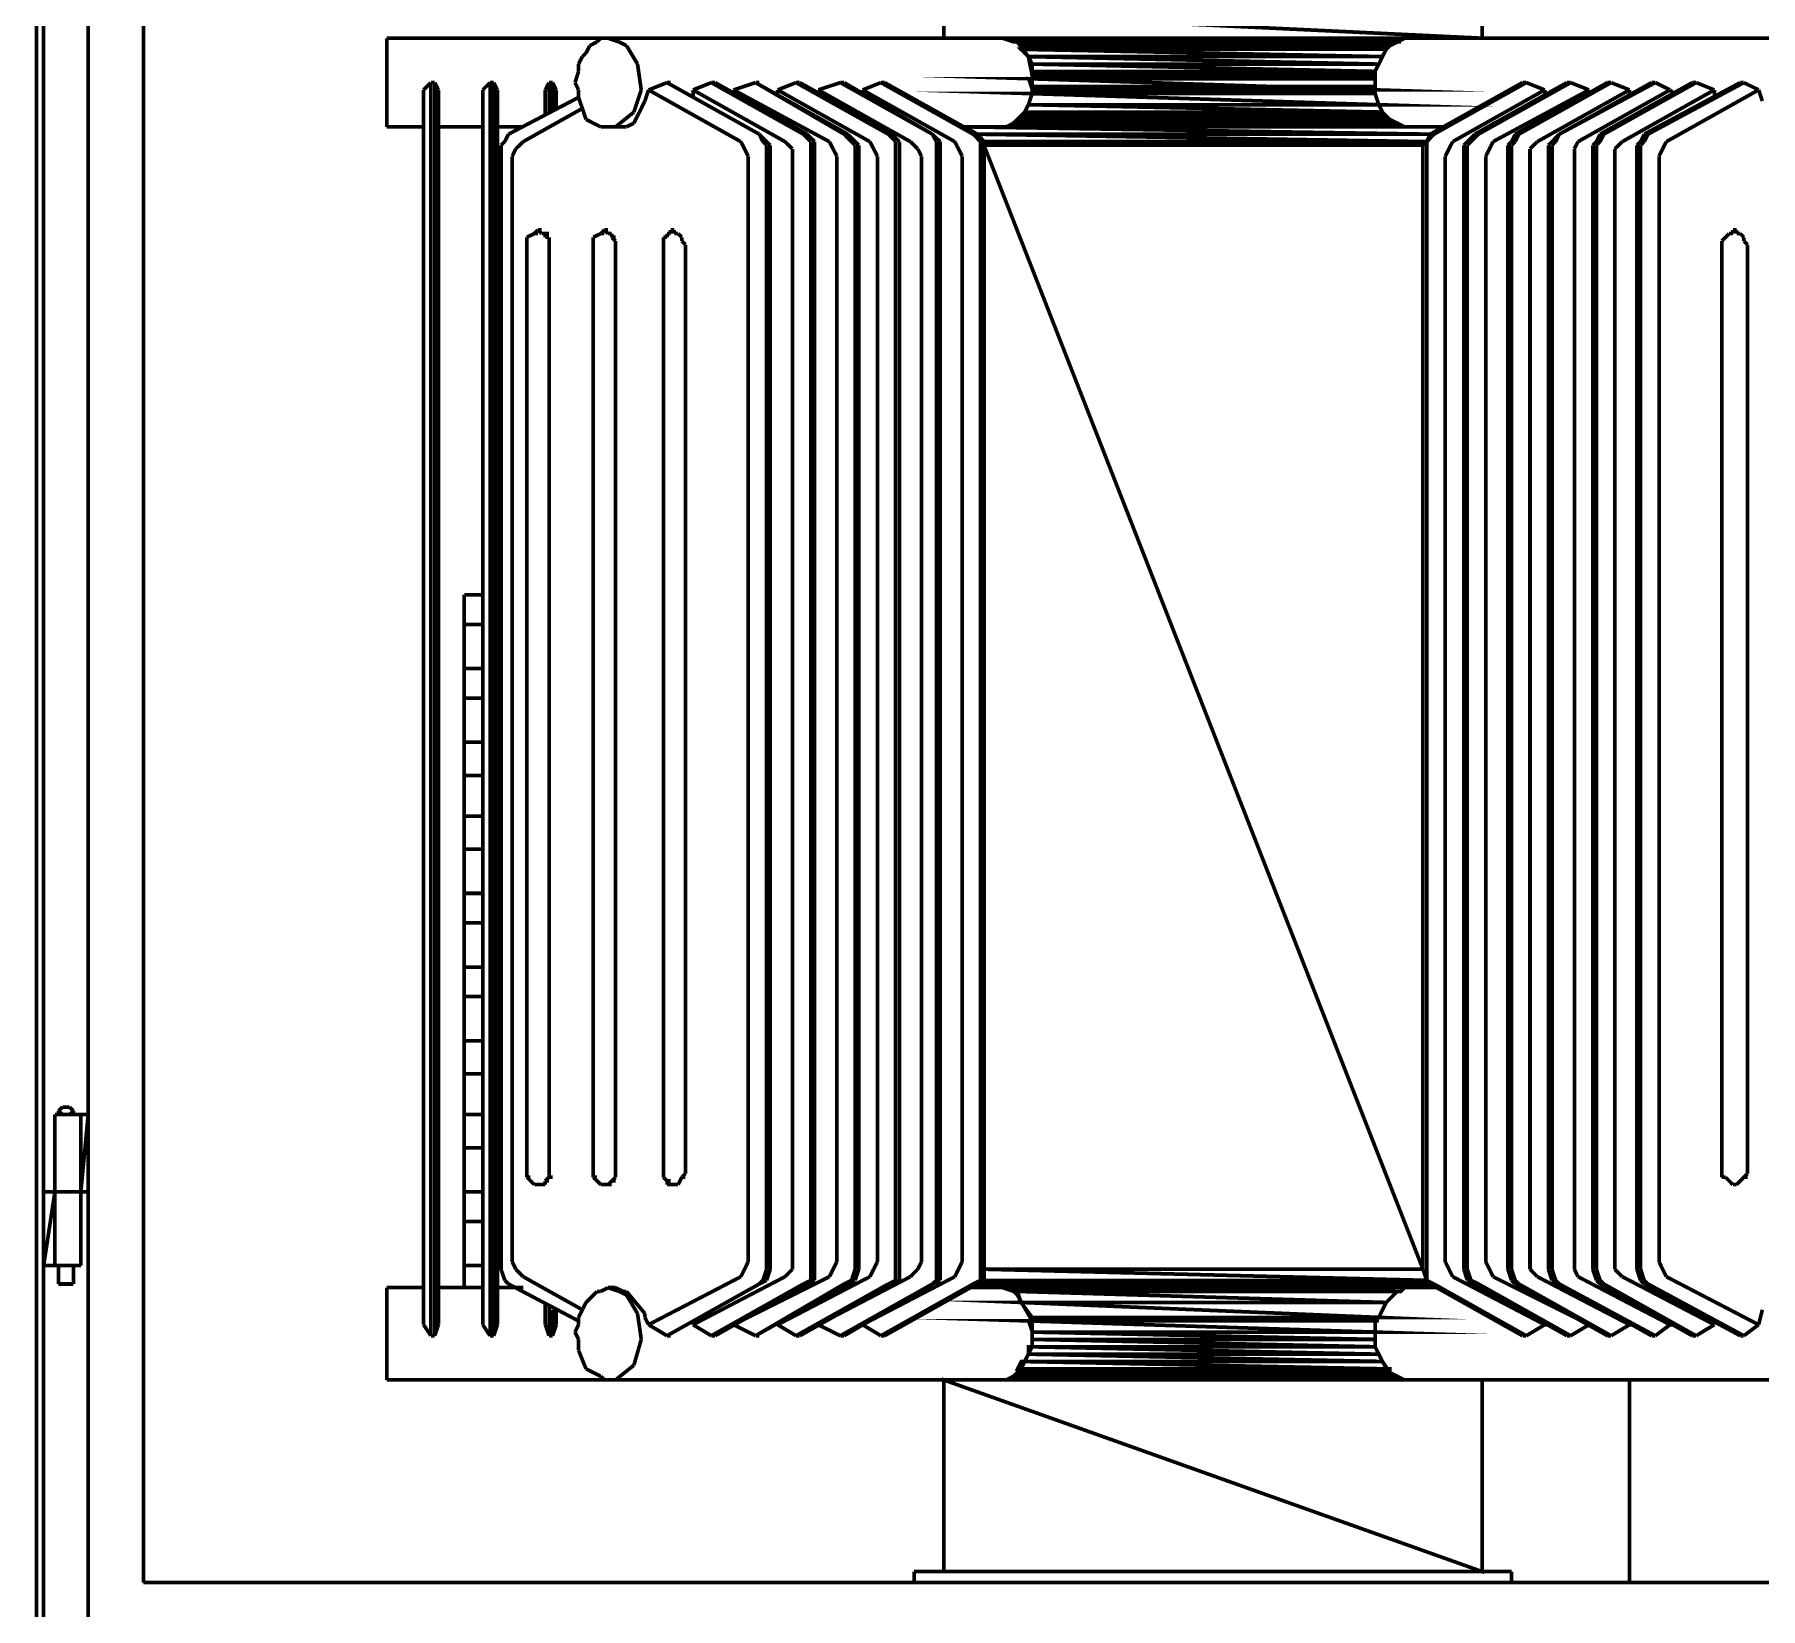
# Model space of a CAD drawing. Extents: x 219 to 1226, y 175 to 465.
# Drawn here: x 366.36 to 386.21, y 211.02 to 229.12 of the extents above; entities that cross this region are included whole.
import ezdxf

# ---------------------------------------------------------------- set-up
doc = ezdxf.new("R2010")
doc.units = 0
doc.header["$MEASUREMENT"] = 0
for name, color, linetype in [('C00-00-00-BLACK', 7, 'Continuous'), ('C00-FF-00', 3, 'Continuous'), ('CBA-BA-BA', 254, 'Continuous'), ('CC6-C8-CA', 254, 'Continuous')]:
    doc.layers.add(name, color=color, linetype=linetype)

msp = doc.modelspace()

# ---------------------------------------------------------------- linework, layer by layer
at = {"layer": 'C00-00-00-BLACK', "const_width": 0.0423}
for points in [[(366.381, 208.943), (366.381, 239.801)], [(366.465, 210.682), (366.465, 239.801)], [(366.977, 210.682), (366.977, 239.801)], [(367.612, 211.317), (367.612, 239.166)], [(376.816, 230.733), (376.816, 229.079)], [(383.008, 230.733), (383.008, 229.079)], [(377.494, 229.079), (370.411, 229.079)], [(370.411, 228.059), (370.411, 229.079)], [(372.872, 229.079), (372.829, 229.036)], [(372.956, 229.079), (372.872, 229.079)], [(373.083, 229.036), (372.956, 229.079)], [(377.621, 229.036), (377.494, 229.079)], [(382.032, 229.036), (382.116, 229.079)], [(382.116, 229.079), (386.654, 229.079)], [(372.66, 228.867), (372.617, 228.781)], [(372.703, 228.909), (372.66, 228.867)], [(372.745, 228.993), (372.703, 228.909)], [(372.829, 229.036), (372.745, 228.993)], [(373.168, 228.993), (373.083, 229.036)], [(373.295, 228.781), (373.168, 228.993)], [(377.663, 229.036), (377.621, 229.036)], [(377.79, 228.867), (377.663, 229.036)], [(377.833, 228.654), (377.79, 228.867)], [(381.82, 228.781), (381.905, 228.951)], [(381.905, 228.951), (381.946, 228.993)], [(381.946, 228.993), (382.032, 229.036)], [(372.617, 228.697), (372.576, 228.568)], [(372.617, 228.781), (372.617, 228.697)], [(373.338, 228.484), (373.295, 228.781)], [(377.833, 228.613), (377.833, 228.654)], [(381.777, 228.697), (381.82, 228.781)], [(381.777, 228.613), (381.777, 228.697)], [(370.919, 228.568), (370.834, 228.484)], [(370.834, 214.283), (370.834, 228.484)], [(370.919, 228.568), (370.919, 214.156)], [(370.962, 228.568), (370.919, 228.568)], [(370.962, 228.568), (370.962, 214.156)], [(371.006, 228.484), (370.962, 228.568)], [(371.006, 214.283), (371.006, 228.484)], [(371.515, 228.484), (371.599, 228.568)], [(371.515, 214.283), (371.515, 228.484)], [(371.599, 228.568), (371.599, 214.156)], [(371.641, 228.568), (371.599, 228.568)], [(371.641, 228.568), (371.641, 214.156)], [(371.684, 228.484), (371.641, 228.568)], [(371.684, 214.283), (371.684, 228.484)], [(372.234, 228.484), (372.277, 228.568)], [(372.234, 228.186), (372.234, 228.484)], [(372.277, 228.568), (372.277, 228.229)], [(372.277, 228.568), (372.318, 228.568)], [(372.318, 228.568), (372.318, 228.229)], [(372.361, 228.484), (372.318, 228.568)], [(372.361, 228.271), (372.361, 228.484)], [(372.576, 228.568), (372.617, 228.484)], [(372.617, 228.484), (372.617, 228.398)], [(373.253, 228.229), (373.338, 228.484)], [(373.379, 228.356), (373.422, 228.484)], [(373.422, 228.484), (373.634, 228.568)], [(374.483, 227.889), (373.422, 228.484)], [(373.634, 228.568), (373.675, 228.568)], [(374.695, 227.975), (373.634, 228.568)], [(374.695, 227.975), (373.634, 228.568)], [(373.933, 228.484), (374.144, 228.568)], [(373.933, 228.398), (373.933, 228.484)], [(374.991, 227.889), (373.933, 228.484)], [(375.202, 227.975), (374.144, 228.568)], [(374.187, 228.568), (374.144, 228.568)], [(375.245, 227.975), (374.187, 228.568)], [(374.399, 228.484), (374.652, 228.568)], [(375.501, 227.889), (374.399, 228.484)], [(374.399, 228.441), (374.399, 228.484)], [(375.713, 227.975), (374.652, 228.568)], [(375.671, 227.975), (374.652, 228.568)], [(374.652, 228.568), (374.695, 228.568)], [(374.906, 228.484), (375.118, 228.568)], [(374.906, 228.441), (374.906, 228.484)], [(375.967, 227.889), (374.906, 228.484)], [(375.161, 228.568), (375.118, 228.568)], [(376.179, 227.975), (375.118, 228.568)], [(376.221, 227.975), (375.161, 228.568)], [(375.374, 228.484), (375.628, 228.568)], [(375.374, 228.441), (375.374, 228.484)], [(376.433, 227.889), (375.374, 228.484)], [(376.686, 227.975), (375.628, 228.568)], [(375.671, 228.568), (375.628, 228.568)], [(376.686, 227.975), (375.671, 228.568)], [(375.883, 228.484), (376.094, 228.568)], [(376.944, 227.889), (375.883, 228.484)], [(375.883, 228.441), (375.883, 228.484)], [(376.136, 228.568), (376.094, 228.568)], [(377.155, 227.975), (376.094, 228.568)], [(377.198, 227.975), (376.136, 228.568)], [(377.833, 228.525), (377.833, 228.613)], [(377.833, 228.441), (377.833, 228.525)], [(381.777, 228.525), (381.777, 228.613)], [(381.777, 228.441), (381.777, 228.525)], [(382.412, 227.975), (383.473, 228.568)], [(382.455, 227.975), (383.516, 228.568)], [(382.67, 227.889), (383.728, 228.484)], [(382.924, 227.975), (383.984, 228.568)], [(382.966, 227.975), (384.026, 228.568)], [(383.134, 227.889), (384.238, 228.484)], [(383.389, 227.975), (384.45, 228.568)], [(383.431, 227.975), (384.492, 228.568)], [(383.473, 228.568), (383.516, 228.568)], [(383.728, 228.484), (383.516, 228.568)], [(383.643, 227.889), (384.704, 228.484)], [(383.728, 228.441), (383.728, 228.484)], [(383.896, 227.975), (384.957, 228.568)], [(383.896, 227.975), (385, 228.568)], [(383.984, 228.568), (384.026, 228.568)], [(384.238, 228.484), (384.026, 228.568)], [(384.111, 227.889), (385.17, 228.484)], [(384.238, 228.441), (384.238, 228.484)], [(384.365, 227.975), (385.426, 228.568)], [(384.408, 227.975), (385.469, 228.568)], [(384.45, 228.568), (384.492, 228.568)], [(384.704, 228.484), (384.492, 228.568)], [(384.62, 227.889), (385.679, 228.484)], [(384.704, 228.441), (384.704, 228.484)], [(384.873, 227.975), (385.977, 228.568)], [(384.916, 227.975), (386.018, 228.568)], [(384.957, 228.568), (385, 228.568)], [(385.17, 228.484), (385, 228.568)], [(385.127, 227.889), (386.188, 228.484)], [(385.212, 228.441), (385.17, 228.484)], [(385.426, 228.568), (385.469, 228.568)], [(385.679, 228.484), (385.469, 228.568)], [(385.679, 228.398), (385.679, 228.484)], [(385.977, 228.568), (386.018, 228.568)], [(386.188, 228.484), (386.018, 228.568)], [(386.231, 228.356), (386.188, 228.484)], [(371.811, 227.975), (372.617, 228.398)], [(372.66, 228.271), (371.98, 227.889)], [(372.617, 228.398), (372.703, 228.145)], [(373.253, 228.102), (373.338, 228.271)], [(373.338, 228.271), (373.379, 228.356)], [(377.748, 228.229), (377.79, 228.314)], [(377.79, 228.314), (377.833, 228.441)], [(381.82, 228.314), (381.777, 228.441)], [(381.862, 228.229), (381.82, 228.314)], [(370.834, 228.059), (370.411, 228.059)], [(371.515, 228.059), (371.006, 228.059)], [(371.98, 228.059), (371.684, 228.059)], [(372.703, 228.145), (372.786, 228.102)], [(372.786, 228.102), (372.872, 228.059)], [(372.872, 228.059), (372.913, 228.059)], [(372.913, 228.059), (372.956, 228.059)], [(373.042, 228.059), (372.956, 228.059)], [(372.956, 228.059), (373.042, 228.059)], [(373.042, 228.059), (373.253, 228.229)], [(373.042, 228.059), (373.126, 228.059)], [(373.126, 228.059), (373.168, 228.059)], [(373.168, 228.059), (373.253, 228.102)], [(377.494, 228.059), (377.071, 228.059)], [(377.494, 228.059), (377.537, 228.059)], [(377.537, 228.059), (377.621, 228.102)], [(377.621, 228.102), (377.663, 228.145)], [(377.663, 228.145), (377.706, 228.186)], [(377.706, 228.186), (377.748, 228.229)], [(381.946, 228.145), (381.862, 228.229)], [(382.032, 228.102), (381.946, 228.145)], [(382.074, 228.059), (382.032, 228.102)], [(382.116, 228.059), (382.074, 228.059)], [(382.074, 228.059), (382.585, 228.059)], [(371.768, 227.889), (371.725, 227.848)], [(371.811, 227.975), (371.768, 227.889)], [(371.98, 227.889), (371.895, 227.806)], [(374.526, 227.806), (374.483, 227.889)], [(374.779, 227.889), (374.695, 227.975)], [(374.737, 227.889), (374.695, 227.975)], [(374.779, 227.848), (374.737, 227.889)], [(374.822, 227.848), (374.779, 227.889)], [(375.076, 227.806), (374.991, 227.889)], [(375.288, 227.889), (375.202, 227.975)], [(375.332, 227.889), (375.245, 227.975)], [(375.288, 227.848), (375.288, 227.889)], [(375.332, 227.848), (375.332, 227.889)], [(375.544, 227.806), (375.501, 227.889)], [(375.756, 227.889), (375.671, 227.975)], [(375.797, 227.889), (375.713, 227.975)], [(375.797, 227.848), (375.756, 227.889)], [(375.84, 227.848), (375.797, 227.889)], [(376.01, 227.806), (375.967, 227.889)], [(376.263, 227.889), (376.179, 227.975)], [(376.306, 227.889), (376.221, 227.975)], [(376.263, 227.848), (376.263, 227.889)], [(376.306, 227.848), (376.306, 227.889)], [(376.518, 227.806), (376.433, 227.889)], [(376.775, 227.889), (376.686, 227.975)], [(376.732, 227.889), (376.686, 227.975)], [(376.732, 227.848), (376.732, 227.889)], [(376.775, 227.848), (376.775, 227.889)], [(376.986, 227.806), (376.944, 227.889)], [(377.24, 227.889), (377.155, 227.975)], [(377.282, 227.889), (377.198, 227.975)], [(377.24, 227.848), (377.24, 227.889)], [(377.282, 227.848), (377.282, 227.889)], [(382.371, 227.889), (382.328, 227.848)], [(382.412, 227.975), (382.371, 227.889)], [(382.455, 227.975), (382.371, 227.889)], [(382.371, 227.889), (382.371, 227.848)], [(382.67, 227.889), (382.627, 227.806)], [(382.838, 227.889), (382.797, 227.848)], [(382.924, 227.975), (382.838, 227.889)], [(382.881, 227.889), (382.838, 227.848)], [(382.966, 227.975), (382.881, 227.889)], [(383.134, 227.889), (383.093, 227.806)], [(383.347, 227.889), (383.304, 227.848)], [(383.389, 227.975), (383.347, 227.889)], [(383.389, 227.889), (383.347, 227.848)], [(383.431, 227.975), (383.389, 227.889)], [(383.643, 227.889), (383.559, 227.806)], [(383.812, 227.889), (383.77, 227.848)], [(383.896, 227.975), (383.812, 227.889)], [(383.855, 227.889), (383.812, 227.848)], [(383.896, 227.975), (383.855, 227.889)], [(384.111, 227.889), (384.069, 227.806)], [(384.323, 227.889), (384.281, 227.848)], [(384.365, 227.975), (384.323, 227.889)], [(384.365, 227.889), (384.323, 227.848)], [(384.408, 227.975), (384.365, 227.889)], [(384.62, 227.889), (384.534, 227.806)], [(384.831, 227.889), (384.788, 227.848)], [(384.873, 227.975), (384.831, 227.889)], [(384.873, 227.889), (384.831, 227.848)], [(384.916, 227.975), (384.873, 227.889)], [(385.127, 227.889), (385.084, 227.806)], [(371.725, 227.848), (371.725, 214.921)], [(371.895, 227.806), (371.854, 227.722)], [(371.854, 227.722), (371.854, 215.005)], [(374.567, 227.722), (374.526, 227.806)], [(374.567, 227.722), (374.567, 215.005)], [(374.779, 227.848), (374.779, 214.921)], [(374.822, 227.848), (374.822, 214.921)], [(375.076, 227.722), (375.076, 227.806)], [(375.076, 227.722), (375.076, 215.005)], [(375.288, 227.848), (375.288, 214.921)], [(375.332, 227.848), (375.332, 214.921)], [(375.587, 227.722), (375.544, 227.806)], [(375.587, 227.722), (375.587, 215.005)], [(375.797, 227.848), (375.797, 214.921)], [(375.84, 227.848), (375.84, 214.921)], [(376.053, 227.722), (376.01, 227.806)], [(376.053, 227.722), (376.053, 215.005)], [(376.263, 227.848), (376.263, 214.921)], [(376.306, 227.848), (376.306, 214.921)], [(376.56, 227.722), (376.518, 227.806)], [(376.56, 227.722), (376.56, 215.005)], [(376.732, 227.848), (376.732, 214.921)], [(376.775, 227.848), (376.775, 214.921)], [(377.028, 227.722), (376.986, 227.806)], [(377.028, 227.722), (377.028, 215.005)], [(377.24, 227.848), (377.24, 214.921)], [(377.282, 227.848), (377.282, 214.921)], [(382.328, 227.848), (382.328, 214.921)], [(382.371, 227.848), (382.371, 214.921)], [(382.627, 227.806), (382.585, 227.722)], [(382.585, 227.722), (382.585, 215.005)], [(382.797, 227.848), (382.797, 214.921)], [(382.838, 227.848), (382.838, 214.921)], [(383.093, 227.806), (383.05, 227.722)], [(383.05, 227.722), (383.05, 215.005)], [(383.304, 227.848), (383.304, 214.921)], [(383.347, 227.848), (383.347, 214.921)], [(383.559, 227.806), (383.559, 227.722)], [(383.559, 227.722), (383.559, 215.005)], [(383.77, 227.848), (383.77, 214.921)], [(383.812, 227.848), (383.812, 214.921)], [(384.069, 227.806), (384.069, 227.722)], [(384.069, 227.722), (384.069, 215.005)], [(384.281, 227.848), (384.281, 214.921)], [(384.323, 227.848), (384.323, 214.921)], [(384.534, 227.806), (384.534, 227.722)], [(384.534, 227.722), (384.534, 215.005)], [(384.788, 227.848), (384.788, 214.921)], [(384.831, 227.848), (384.831, 214.921)], [(385.084, 227.806), (385.043, 227.722)], [(385.043, 227.722), (385.043, 215.005)], [(372.15, 226.874), (372.107, 226.831)], [(372.191, 226.831), (372.15, 226.874)], [(372.15, 226.874), (372.191, 226.874)], [(372.913, 226.874), (372.872, 226.831)], [(372.956, 226.831), (372.913, 226.874)], [(372.913, 226.874), (372.956, 226.874)], [(373.718, 226.874), (373.675, 226.874)], [(373.675, 226.874), (373.675, 226.831)], [(373.718, 226.831), (373.718, 226.874)], [(385.892, 226.831), (385.892, 226.874)], [(385.892, 226.874), (385.935, 226.874)], [(385.935, 226.874), (385.935, 226.831)], [(372.107, 226.831), (372.022, 226.79)], [(372.022, 226.79), (372.022, 226.747)], [(372.022, 226.747), (372.022, 226.705)], [(372.022, 226.705), (372.022, 226.663)], [(372.022, 226.663), (372.022, 216.063)], [(372.107, 226.831), (372.15, 226.831)], [(372.234, 226.831), (372.191, 226.831)], [(372.234, 226.79), (372.234, 226.831)], [(372.234, 226.831), (372.277, 226.831)], [(372.277, 226.79), (372.234, 226.79)], [(372.277, 226.747), (372.277, 226.79)], [(372.277, 226.663), (372.277, 226.747)], [(372.277, 226.663), (372.277, 216.063)], [(372.872, 226.831), (372.786, 226.79)], [(372.786, 226.79), (372.786, 226.747)], [(372.786, 226.747), (372.786, 226.705)], [(372.786, 226.705), (372.786, 226.663)], [(372.786, 226.663), (372.786, 216.063)], [(372.872, 226.831), (372.913, 226.831)], [(372.999, 226.831), (372.956, 226.831)], [(372.956, 226.831), (372.999, 226.831)], [(372.999, 226.79), (372.999, 226.831)], [(373.042, 226.747), (372.999, 226.79)], [(372.999, 226.79), (373.042, 226.79)], [(373.042, 226.663), (373.042, 226.747)], [(373.042, 226.663), (373.042, 216.063)], [(373.634, 226.79), (373.592, 226.79)], [(373.592, 226.79), (373.592, 226.747)], [(373.592, 226.747), (373.592, 226.663)], [(373.592, 226.663), (373.592, 216.063)], [(373.675, 226.831), (373.634, 226.831)], [(373.634, 226.831), (373.675, 226.831)], [(373.634, 226.831), (373.634, 226.79)], [(373.761, 226.831), (373.718, 226.831)], [(373.804, 226.79), (373.761, 226.831)], [(373.804, 226.747), (373.804, 226.79)], [(373.845, 226.705), (373.804, 226.747)], [(373.845, 226.663), (373.845, 226.705)], [(373.845, 226.663), (373.845, 216.063)], [(385.765, 226.747), (385.808, 226.79)], [(385.765, 226.663), (385.765, 226.747)], [(385.765, 226.663), (385.765, 216.063)], [(385.808, 226.79), (385.849, 226.831)], [(385.849, 226.831), (385.892, 226.831)], [(385.935, 226.831), (385.977, 226.831)], [(385.977, 226.831), (386.018, 226.79)], [(386.018, 226.79), (386.018, 226.747)], [(386.018, 226.747), (386.061, 226.705)], [(386.061, 226.705), (386.061, 226.663)], [(386.061, 226.663), (386.061, 216.063)], [(371.302, 214.709), (371.302, 222.678)], [(371.515, 222.678), (371.302, 222.678)], [(366.681, 216.785), (366.635, 216.743)], [(366.635, 216.743), (366.681, 216.701)], [(366.635, 216.701), (366.635, 216.743)], [(366.723, 216.785), (366.681, 216.785)], [(366.765, 216.785), (366.723, 216.785)], [(366.807, 216.743), (366.765, 216.785)], [(366.765, 216.701), (366.807, 216.743)], [(366.807, 216.701), (366.807, 216.743)], [(366.594, 214.962), (366.594, 216.701)], [(366.594, 216.701), (366.977, 216.701)], [(366.681, 216.701), (366.723, 216.701)], [(366.723, 216.701), (366.765, 216.701)], [(366.977, 216.701), (366.893, 216.701)], [(366.893, 216.701), (366.893, 215.81)], [(366.893, 215.81), (366.977, 216.701)], [(366.893, 215.81), (366.977, 216.701)], [(366.893, 214.962), (366.893, 216.701)], [(366.977, 216.701), (366.977, 215.81)], [(372.022, 216.063), (372.022, 216.021)], [(372.022, 216.021), (372.022, 215.979)], [(372.022, 215.979), (372.064, 215.979)], [(372.022, 215.979), (372.107, 215.894)], [(372.234, 215.936), (372.277, 215.979)], [(372.277, 215.979), (372.277, 216.063)], [(372.277, 215.979), (372.318, 215.979)], [(372.786, 216.063), (372.786, 216.021)], [(372.786, 216.021), (372.786, 215.979)], [(372.786, 215.979), (372.829, 215.979)], [(372.786, 215.979), (372.872, 215.894)], [(372.999, 215.936), (373.042, 215.979)], [(373.042, 215.979), (373.042, 216.063)], [(373.592, 216.063), (373.592, 215.979)], [(373.592, 215.979), (373.634, 215.936)], [(373.761, 215.894), (373.804, 215.979)], [(373.804, 215.979), (373.845, 216.021)], [(373.804, 215.979), (373.845, 215.979)], [(373.845, 216.021), (373.845, 216.063)], [(385.765, 215.979), (385.765, 216.063)], [(385.808, 215.979), (385.765, 215.979)], [(385.892, 215.894), (385.808, 215.979)], [(386.018, 215.979), (385.935, 215.894)], [(386.061, 216.021), (386.018, 215.979)], [(386.018, 215.979), (386.061, 215.979)], [(386.061, 216.063), (386.061, 216.021)], [(366.594, 215.81), (366.465, 215.81)], [(366.465, 215.81), (366.465, 214.962)], [(366.465, 214.962), (366.594, 215.81)], [(366.465, 214.962), (366.594, 215.81)], [(366.465, 215.81), (366.977, 215.81)], [(366.594, 215.81), (366.594, 214.962)], [(366.977, 215.81), (366.893, 215.81)], [(372.107, 215.894), (372.191, 215.894)], [(372.191, 215.894), (372.234, 215.894)], [(372.234, 215.894), (372.234, 215.936)], [(372.234, 215.936), (372.277, 215.936)], [(372.872, 215.894), (372.956, 215.894)], [(372.956, 215.894), (372.999, 215.936)], [(372.956, 215.894), (372.999, 215.894)], [(372.999, 215.936), (373.042, 215.936)], [(373.634, 215.936), (373.675, 215.936)], [(373.634, 215.936), (373.634, 215.894)], [(373.634, 215.894), (373.675, 215.894)], [(373.675, 215.894), (373.718, 215.894)], [(373.718, 215.894), (373.761, 215.894)], [(385.935, 215.894), (385.892, 215.894)], [(366.594, 214.962), (366.465, 214.962)], [(366.465, 214.962), (366.893, 214.962)], [(366.635, 214.751), (366.635, 214.962)], [(366.807, 214.962), (366.807, 214.751)], [(371.854, 215.005), (371.895, 214.921)], [(374.526, 214.921), (374.567, 215.005)], [(375.076, 214.921), (375.076, 215.005)], [(375.544, 214.921), (375.587, 215.005)], [(376.01, 214.921), (376.053, 215.005)], [(376.518, 214.921), (376.56, 215.005)], [(376.986, 214.921), (377.028, 215.005)], [(382.585, 215.005), (382.627, 214.921)], [(383.05, 215.005), (383.093, 214.921)], [(383.559, 215.005), (383.559, 214.921)], [(384.069, 215.005), (384.069, 214.921)], [(384.534, 215.005), (384.534, 214.921)], [(385.043, 215.005), (385.084, 214.921)], [(371.725, 214.921), (371.768, 214.793)], [(371.768, 214.793), (371.811, 214.751)], [(371.895, 214.921), (371.98, 214.835)], [(371.98, 214.835), (372.66, 214.455)], [(374.483, 214.835), (373.422, 214.283)], [(374.991, 214.835), (373.933, 214.283)], [(375.501, 214.835), (374.399, 214.283)], [(374.483, 214.835), (374.526, 214.921)], [(374.695, 214.751), (374.737, 214.793)], [(374.695, 214.751), (374.779, 214.793)], [(374.737, 214.793), (374.779, 214.921)], [(374.779, 214.793), (374.822, 214.921)], [(375.967, 214.835), (374.906, 214.283)], [(374.991, 214.835), (375.076, 214.921)], [(375.202, 214.751), (375.288, 214.793)], [(375.245, 214.751), (375.332, 214.793)], [(375.288, 214.793), (375.288, 214.921)], [(375.332, 214.793), (375.332, 214.921)], [(376.433, 214.835), (375.374, 214.283)], [(375.501, 214.835), (375.544, 214.921)], [(375.671, 214.751), (375.756, 214.793)], [(375.713, 214.751), (375.797, 214.793)], [(375.756, 214.793), (375.797, 214.921)], [(375.797, 214.793), (375.84, 214.921)], [(375.883, 214.283), (376.944, 214.835)], [(375.967, 214.835), (376.01, 214.921)], [(376.179, 214.751), (376.263, 214.793)], [(376.221, 214.751), (376.306, 214.793)], [(376.263, 214.793), (376.263, 214.921)], [(376.306, 214.793), (376.306, 214.921)], [(376.433, 214.835), (376.518, 214.921)], [(376.686, 214.751), (376.732, 214.793)], [(376.686, 214.751), (376.775, 214.793)], [(376.732, 214.793), (376.732, 214.921)], [(376.775, 214.793), (376.775, 214.921)], [(376.944, 214.835), (376.986, 214.921)], [(377.155, 214.751), (377.24, 214.793)], [(377.198, 214.751), (377.282, 214.793)], [(377.24, 214.793), (377.24, 214.921)], [(377.282, 214.793), (377.282, 214.921)], [(382.328, 214.921), (382.371, 214.793)], [(382.371, 214.921), (382.371, 214.793)], [(382.371, 214.793), (382.455, 214.751)], [(382.371, 214.793), (382.412, 214.751)], [(382.627, 214.921), (382.67, 214.835)], [(382.67, 214.835), (383.728, 214.283)], [(382.797, 214.921), (382.838, 214.793)], [(382.838, 214.921), (382.881, 214.793)], [(382.838, 214.793), (382.924, 214.751)], [(382.881, 214.793), (382.966, 214.751)], [(383.093, 214.921), (383.134, 214.835)], [(383.134, 214.835), (384.238, 214.283)], [(383.304, 214.921), (383.347, 214.793)], [(383.347, 214.921), (383.389, 214.793)], [(383.347, 214.793), (383.389, 214.751)], [(383.389, 214.793), (383.431, 214.751)], [(383.559, 214.921), (383.643, 214.835)], [(383.643, 214.835), (384.704, 214.283)], [(383.77, 214.921), (383.812, 214.793)], [(383.812, 214.921), (383.855, 214.793)], [(383.812, 214.793), (383.896, 214.751)], [(383.855, 214.793), (383.896, 214.751)], [(384.069, 214.921), (384.111, 214.835)], [(384.111, 214.835), (385.17, 214.283)], [(384.281, 214.921), (384.323, 214.793)], [(384.323, 214.921), (384.365, 214.793)], [(384.323, 214.793), (384.365, 214.751)], [(384.365, 214.793), (384.408, 214.751)], [(384.534, 214.921), (384.62, 214.835)], [(385.679, 214.283), (384.62, 214.835)], [(384.788, 214.921), (384.831, 214.793)], [(384.831, 214.921), (384.873, 214.793)], [(384.831, 214.793), (384.873, 214.751)], [(384.873, 214.793), (384.916, 214.751)], [(385.084, 214.921), (385.127, 214.835)], [(385.127, 214.835), (386.188, 214.283)], [(366.807, 214.751), (366.635, 214.751)], [(370.834, 214.709), (370.411, 214.709)], [(370.411, 214.709), (370.411, 213.648)], [(371.515, 214.709), (371.006, 214.709)], [(371.98, 214.709), (371.684, 214.709)], [(371.811, 214.751), (372.617, 214.326)], [(372.829, 214.666), (372.703, 214.539)], [(372.872, 214.666), (372.829, 214.666)], [(372.956, 214.709), (372.872, 214.666)], [(373.042, 214.709), (372.956, 214.709)], [(373.083, 214.666), (372.956, 214.709)], [(373.126, 214.666), (373.042, 214.709)], [(373.168, 214.625), (373.083, 214.666)], [(373.168, 214.666), (373.126, 214.666)], [(373.379, 214.412), (373.168, 214.666)], [(373.295, 214.412), (373.168, 214.625)], [(374.695, 214.751), (373.634, 214.156)], [(374.695, 214.751), (373.634, 214.156)], [(375.202, 214.751), (374.144, 214.156)], [(375.245, 214.751), (374.187, 214.156)], [(375.713, 214.751), (374.652, 214.156)], [(375.671, 214.751), (374.652, 214.156)], [(376.179, 214.751), (375.118, 214.156)], [(375.161, 214.156), (376.221, 214.751)], [(376.686, 214.751), (375.628, 214.156)], [(376.686, 214.751), (375.671, 214.156)], [(377.155, 214.751), (376.094, 214.156)], [(377.198, 214.751), (376.136, 214.156)], [(377.494, 214.709), (377.071, 214.709)], [(377.621, 214.666), (377.494, 214.709)], [(377.663, 214.625), (377.621, 214.666)], [(377.833, 214.326), (377.663, 214.625)], [(381.905, 214.539), (382.032, 214.666)], [(382.032, 214.666), (382.074, 214.666)], [(382.074, 214.666), (382.116, 214.709)], [(382.116, 214.709), (382.542, 214.709)], [(382.412, 214.751), (383.473, 214.156)], [(382.455, 214.751), (383.516, 214.156)], [(382.924, 214.751), (383.984, 214.156)], [(382.966, 214.751), (384.026, 214.156)], [(383.389, 214.751), (384.45, 214.156)], [(383.431, 214.751), (384.492, 214.156)], [(383.896, 214.751), (384.957, 214.156)], [(383.896, 214.751), (385, 214.156)], [(384.365, 214.751), (385.426, 214.156)], [(384.408, 214.751), (385.469, 214.156)], [(384.873, 214.751), (385.977, 214.156)], [(384.916, 214.751), (386.018, 214.156)], [(372.234, 214.283), (372.234, 214.539)], [(372.277, 214.496), (372.277, 214.156)], [(372.318, 214.455), (372.318, 214.156)], [(372.361, 214.283), (372.361, 214.455)], [(372.66, 214.455), (372.617, 214.367)], [(372.617, 214.367), (372.617, 214.283)], [(372.703, 214.539), (372.66, 214.455)], [(373.338, 214.114), (373.295, 214.412)], [(373.379, 214.367), (373.379, 214.412)], [(373.422, 214.283), (373.379, 214.367)], [(381.777, 214.326), (381.82, 214.367)], [(381.82, 214.367), (381.905, 214.539)], [(386.188, 214.283), (386.231, 214.455)], [(370.919, 214.156), (370.834, 214.283)], [(371.006, 214.283), (370.962, 214.156)], [(371.515, 214.283), (371.599, 214.156)], [(371.684, 214.283), (371.641, 214.156)], [(372.234, 214.283), (372.277, 214.156)], [(372.361, 214.283), (372.318, 214.156)], [(372.617, 214.283), (372.576, 214.198)], [(372.576, 214.198), (372.617, 214.114)], [(373.422, 214.283), (373.634, 214.156)], [(373.933, 214.283), (373.933, 214.326)], [(373.933, 214.283), (374.144, 214.156)], [(374.399, 214.283), (374.44, 214.283)], [(374.399, 214.283), (374.652, 214.156)], [(374.906, 214.283), (374.949, 214.283)], [(374.906, 214.283), (375.118, 214.156)], [(375.374, 214.283), (375.417, 214.283)], [(375.374, 214.283), (375.628, 214.156)], [(375.883, 214.283), (375.924, 214.283)], [(375.883, 214.283), (376.094, 214.156)], [(377.833, 214.198), (377.833, 214.326)], [(377.833, 214.114), (377.833, 214.198)], [(381.777, 214.198), (381.777, 214.326)], [(381.777, 214.114), (381.777, 214.198)], [(383.728, 214.283), (383.516, 214.156)], [(383.728, 214.283), (383.77, 214.283)], [(384.238, 214.283), (384.026, 214.156)], [(384.238, 214.283), (384.281, 214.283)], [(384.704, 214.283), (384.492, 214.156)], [(384.704, 214.283), (384.747, 214.283)], [(385.17, 214.283), (385, 214.156)], [(385.212, 214.283), (385.17, 214.283)], [(385.679, 214.283), (385.469, 214.156)], [(385.679, 214.326), (385.679, 214.283)], [(386.188, 214.283), (386.018, 214.156)], [(370.962, 214.156), (370.919, 214.156)], [(371.599, 214.156), (371.641, 214.156)], [(372.277, 214.156), (372.318, 214.156)], [(372.617, 214.114), (372.617, 213.987)], [(372.617, 213.987), (372.703, 213.775)], [(373.253, 213.817), (373.338, 214.114)], [(373.634, 214.156), (373.675, 214.156)], [(374.187, 214.156), (374.144, 214.156)], [(374.652, 214.156), (374.695, 214.156)], [(375.118, 214.156), (375.161, 214.156)], [(375.671, 214.156), (375.628, 214.156)], [(376.136, 214.156), (376.094, 214.156)], [(377.79, 213.944), (377.833, 214.029)], [(377.833, 214.029), (377.833, 214.114)], [(381.777, 214.029), (381.777, 214.114)], [(381.82, 213.944), (381.777, 214.029)], [(383.473, 214.156), (383.516, 214.156)], [(383.984, 214.156), (384.026, 214.156)], [(384.45, 214.156), (384.492, 214.156)], [(384.957, 214.156), (385, 214.156)], [(385.426, 214.156), (385.469, 214.156)], [(385.977, 214.156), (386.018, 214.156)], [(372.703, 213.775), (372.786, 213.733)], [(373.042, 213.648), (373.253, 213.817)], [(377.663, 213.733), (377.706, 213.775)], [(377.706, 213.775), (377.748, 213.86)], [(377.748, 213.86), (377.79, 213.944)], [(381.862, 213.86), (381.82, 213.944)], [(381.946, 213.733), (381.862, 213.86)], [(376.816, 213.648), (370.411, 213.648)], [(372.786, 213.733), (372.872, 213.69)], [(372.872, 213.69), (372.913, 213.648)], [(372.913, 213.648), (372.956, 213.648)], [(372.956, 213.648), (373.042, 213.648)], [(377.494, 213.648), (372.956, 213.648)], [(376.816, 213.648), (376.816, 211.444)], [(377.494, 213.648), (377.537, 213.648)], [(377.537, 213.648), (377.621, 213.69)], [(377.621, 213.69), (377.663, 213.733)], [(382.032, 213.69), (381.946, 213.733)], [(382.074, 213.648), (382.032, 213.69)], [(382.116, 213.648), (382.074, 213.648)], [(382.116, 213.648), (386.654, 213.648)], [(383.008, 213.648), (383.008, 211.444)], [(376.475, 211.444), (383.347, 211.444)], [(376.475, 211.444), (376.475, 211.317)], [(383.347, 211.444), (383.347, 211.317)], [(367.612, 211.317), (386.738, 211.317)]]:
    msp.add_lwpolyline(points, dxfattribs=at)
at = {"layer": 'C00-FF-00', "const_width": 0.0423}
for points in [[(371.515, 222.336), (371.302, 222.336)], [(371.515, 221.829), (371.302, 221.829)], [(371.515, 221.49), (371.302, 221.49)], [(371.515, 220.981), (371.302, 220.981)], [(371.515, 220.601), (371.302, 220.601)], [(371.515, 220.133), (371.302, 220.133)], [(371.515, 219.752), (371.302, 219.752)], [(371.515, 219.244), (371.302, 219.244)], [(371.515, 218.905), (371.302, 218.905)], [(371.515, 218.395), (371.302, 218.395)], [(371.515, 218.056), (371.302, 218.056)], [(371.515, 217.547), (371.302, 217.547)], [(371.515, 217.167), (371.302, 217.167)], [(371.515, 216.701), (371.302, 216.701)], [(371.515, 216.317), (371.302, 216.317)], [(371.515, 215.81), (371.302, 215.81)], [(371.515, 215.471), (371.302, 215.471)], [(371.515, 214.962), (371.302, 214.962)]]:
    msp.add_lwpolyline(points, dxfattribs=at)
at = {"layer": 'CBA-BA-BA', "const_width": 0.0423}
msp.add_lwpolyline([(384.704, 213.648), (384.704, 211.317)], dxfattribs=at)
at = {"layer": 'CC6-C8-CA', "const_width": 0.0423}
for points in [[(383.008, 229.375), (376.816, 229.375), (383.008, 229.079), (383.008, 229.375)], [(376.816, 229.375), (383.008, 229.079), (376.816, 229.079), (376.816, 229.375)], [(377.494, 229.079), (382.032, 229.036), (377.621, 229.036), (377.494, 229.079)], [(382.116, 229.079), (377.494, 229.079), (382.032, 229.036), (382.116, 229.079)], [(382.032, 229.036), (377.621, 229.036), (377.663, 229.036), (382.032, 229.036)], [(377.621, 229.036), (382.032, 229.036), (382.074, 229.036), (377.621, 229.036)], [(377.663, 229.036), (381.946, 228.993), (377.706, 228.993), (377.663, 229.036)], [(382.032, 229.036), (377.663, 229.036), (381.946, 228.993), (382.032, 229.036)], [(377.706, 228.951), (381.862, 228.867), (377.79, 228.867), (377.706, 228.951)], [(381.946, 228.993), (377.706, 228.993), (381.905, 228.951), (381.946, 228.993)], [(377.706, 228.993), (381.905, 228.951), (377.706, 228.951), (377.706, 228.993)], [(381.905, 228.951), (377.706, 228.951), (381.862, 228.867), (381.905, 228.951)], [(377.79, 228.867), (381.82, 228.781), (377.833, 228.781), (377.79, 228.867)], [(381.862, 228.867), (377.79, 228.867), (381.82, 228.781), (381.862, 228.867)], [(381.82, 228.781), (377.833, 228.781), (381.777, 228.697), (381.82, 228.781)], [(377.833, 228.781), (381.777, 228.697), (377.833, 228.697), (377.833, 228.781)], [(381.777, 228.697), (377.833, 228.697), (381.777, 228.654), (381.777, 228.697)], [(377.833, 228.697), (381.777, 228.654), (377.833, 228.654), (377.833, 228.697)], [(381.777, 228.654), (377.833, 228.654), (381.777, 228.613), (381.777, 228.654)], [(377.833, 228.654), (381.777, 228.613), (377.833, 228.613), (377.833, 228.654)], [(381.777, 228.613), (377.793, 228.613), (381.777, 228.485), (381.777, 228.613)], [(377.793, 228.613), (381.777, 228.485), (377.836, 228.485), (377.793, 228.613)], [(381.777, 228.525), (377.833, 228.525), (381.777, 228.441), (381.777, 228.525)], [(377.833, 228.525), (381.777, 228.441), (377.833, 228.441), (377.833, 228.525)], [(381.777, 228.441), (377.833, 228.441), (381.82, 228.314), (381.777, 228.441)], [(377.79, 228.314), (381.862, 228.229), (377.748, 228.229), (377.79, 228.314)], [(377.833, 228.441), (381.82, 228.314), (377.79, 228.314), (377.833, 228.441)], [(381.82, 228.314), (377.79, 228.314), (381.862, 228.229), (381.82, 228.314)], [(377.071, 228.059), (382.412, 227.975), (377.198, 227.975), (377.071, 228.059)], [(382.585, 228.059), (377.071, 228.059), (382.412, 227.975), (382.585, 228.059)], [(377.618, 228.102), (382.074, 228.059), (377.577, 228.059), (377.618, 228.102)], [(377.663, 228.145), (382.032, 228.102), (377.621, 228.102), (377.663, 228.145)], [(382.032, 228.102), (377.618, 228.102), (382.074, 228.059), (382.032, 228.102)], [(377.706, 228.186), (381.946, 228.145), (377.663, 228.145), (377.706, 228.186)], [(381.946, 228.145), (377.663, 228.145), (382.032, 228.102), (381.946, 228.145)], [(377.748, 228.229), (381.905, 228.186), (377.706, 228.186), (377.748, 228.229)], [(381.905, 228.186), (377.706, 228.186), (381.946, 228.145), (381.905, 228.186)], [(381.862, 228.229), (377.748, 228.229), (381.905, 228.186), (381.862, 228.229)], [(377.198, 227.975), (382.371, 227.889), (377.282, 227.889), (377.198, 227.975)], [(382.412, 227.975), (377.198, 227.975), (382.371, 227.889), (382.412, 227.975)], [(377.279, 227.848), (382.328, 214.921), (377.279, 214.921), (377.279, 227.848)], [(382.371, 227.889), (377.279, 227.889), (382.328, 227.848), (382.371, 227.889)], [(377.279, 227.889), (382.328, 227.848), (377.279, 227.848), (377.279, 227.889)], [(382.328, 227.848), (377.279, 227.848), (382.328, 214.921), (382.328, 227.848)], [(377.282, 214.793), (382.412, 214.751), (377.198, 214.751), (377.282, 214.793)], [(382.328, 214.921), (377.279, 214.921), (382.371, 214.793), (382.328, 214.921)], [(377.279, 214.921), (382.371, 214.793), (377.279, 214.793), (377.279, 214.921)], [(382.371, 214.793), (377.282, 214.793), (382.412, 214.751), (382.371, 214.793)], [(382.032, 214.666), (377.663, 214.666), (381.905, 214.539), (382.032, 214.666)], [(377.198, 214.751), (382.5, 214.709), (377.155, 214.709), (377.198, 214.751)], [(382.412, 214.751), (377.198, 214.751), (382.5, 214.709), (382.412, 214.751)], [(377.494, 214.709), (382.074, 214.666), (377.621, 214.666), (377.494, 214.709)], [(382.116, 214.709), (377.494, 214.709), (382.074, 214.666), (382.116, 214.709)], [(382.032, 214.666), (377.621, 214.666), (382.032, 214.666)], [(377.621, 214.666), (382.032, 214.666), (377.663, 214.666), (377.621, 214.666)], [(377.663, 214.666), (381.905, 214.539), (377.706, 214.539), (377.663, 214.666)], [(381.905, 214.539), (377.706, 214.539), (381.82, 214.367), (381.905, 214.539)], [(377.706, 214.539), (381.82, 214.367), (377.833, 214.367), (377.706, 214.539)], [(381.82, 214.367), (377.833, 214.367), (381.777, 214.326), (381.82, 214.367)], [(377.833, 214.367), (381.777, 214.326), (377.833, 214.326), (377.833, 214.367)], [(381.777, 214.326), (377.793, 214.326), (381.777, 214.198), (381.777, 214.326)], [(377.793, 214.326), (381.777, 214.198), (377.836, 214.198), (377.793, 214.326)], [(381.777, 214.326), (377.833, 214.326), (381.777, 214.326)], [(377.833, 214.326), (381.777, 214.326), (381.82, 214.326), (377.833, 214.326)], [(381.777, 214.198), (377.833, 214.198), (381.777, 214.114), (381.777, 214.198)], [(377.833, 214.198), (381.777, 214.114), (377.833, 214.114), (377.833, 214.198)], [(381.777, 214.029), (377.793, 214.029), (381.82, 213.944), (381.777, 214.029)], [(377.793, 214.029), (381.82, 213.944), (377.793, 213.944), (377.793, 214.029)], [(381.777, 214.114), (377.833, 214.114), (381.777, 214.029), (381.777, 214.114)], [(377.833, 214.114), (381.777, 214.029), (377.833, 214.029), (377.833, 214.114)], [(377.706, 213.775), (381.946, 213.733), (377.663, 213.733), (377.706, 213.775)], [(377.709, 213.86), (381.908, 213.775), (377.666, 213.775), (377.709, 213.86)], [(381.946, 213.775), (377.706, 213.775), (381.946, 213.733), (381.946, 213.775)], [(381.862, 213.86), (377.709, 213.86), (381.908, 213.775), (381.862, 213.86)], [(377.79, 213.944), (381.862, 213.86), (377.748, 213.86), (377.79, 213.944)], [(381.82, 213.944), (377.79, 213.944), (381.862, 213.86), (381.82, 213.944)], [(383.008, 213.648), (376.816, 213.648), (383.008, 211.444), (383.008, 213.648)], [(376.816, 213.648), (383.008, 211.444), (376.816, 211.444), (376.816, 213.648)], [(377.618, 213.69), (382.074, 213.648), (377.577, 213.648), (377.618, 213.69)], [(377.663, 213.733), (382.032, 213.69), (377.621, 213.69), (377.663, 213.733)], [(382.032, 213.69), (377.618, 213.69), (382.074, 213.648), (382.032, 213.69)], [(381.946, 213.733), (377.663, 213.733), (382.032, 213.69), (381.946, 213.733)]]:
    msp.add_lwpolyline(points, close=True, dxfattribs=at)
at = {"layer": 'CC6-C8-CA'}
for points in [[(383.008, 229.375), (376.816, 229.375), (383.008, 229.079), (383.008, 229.375)], [(376.816, 229.375), (383.008, 229.079), (376.816, 229.079), (376.816, 229.375)], [(382.116, 229.079), (377.494, 229.079), (382.032, 229.036), (382.116, 229.079)], [(377.494, 229.079), (382.032, 229.036), (377.621, 229.036), (377.494, 229.079)], [(382.032, 229.036), (377.621, 229.036), (377.663, 229.036), (382.032, 229.036)], [(377.621, 229.036), (382.032, 229.036), (382.074, 229.036), (377.621, 229.036)], [(382.032, 229.036), (377.663, 229.036), (381.946, 228.993), (382.032, 229.036)], [(377.663, 229.036), (381.946, 228.993), (377.706, 228.993), (377.663, 229.036)], [(381.946, 228.993), (377.706, 228.993), (381.905, 228.951), (381.946, 228.993)], [(377.706, 228.993), (381.905, 228.951), (377.706, 228.951), (377.706, 228.993)], [(381.905, 228.951), (377.706, 228.951), (381.862, 228.867), (381.905, 228.951)], [(377.706, 228.951), (381.862, 228.867), (377.79, 228.867), (377.706, 228.951)], [(381.862, 228.867), (377.79, 228.867), (381.82, 228.781), (381.862, 228.867)], [(377.79, 228.867), (381.82, 228.781), (377.833, 228.781), (377.79, 228.867)], [(381.82, 228.781), (377.833, 228.781), (381.777, 228.697), (381.82, 228.781)], [(377.833, 228.781), (381.777, 228.697), (377.833, 228.697), (377.833, 228.781)], [(381.777, 228.697), (377.833, 228.697), (381.777, 228.654), (381.777, 228.697)], [(377.833, 228.697), (381.777, 228.654), (377.833, 228.654), (377.833, 228.697)], [(381.777, 228.613), (377.793, 228.613), (381.777, 228.485), (381.777, 228.613)], [(377.793, 228.613), (381.777, 228.485), (377.836, 228.485), (377.793, 228.613)], [(381.777, 228.654), (377.833, 228.654), (381.777, 228.613), (381.777, 228.654)], [(377.833, 228.654), (381.777, 228.613), (377.833, 228.613), (377.833, 228.654)], [(381.777, 228.525), (377.833, 228.525), (381.777, 228.441), (381.777, 228.525)], [(377.833, 228.525), (381.777, 228.441), (377.833, 228.441), (377.833, 228.525)], [(377.79, 228.314), (381.862, 228.229), (377.748, 228.229), (377.79, 228.314)], [(377.833, 228.441), (381.82, 228.314), (377.79, 228.314), (377.833, 228.441)], [(381.82, 228.314), (377.79, 228.314), (381.862, 228.229), (381.82, 228.314)], [(381.777, 228.441), (377.833, 228.441), (381.82, 228.314), (381.777, 228.441)], [(377.618, 228.102), (382.074, 228.059), (377.577, 228.059), (377.618, 228.102)], [(382.032, 228.102), (377.618, 228.102), (382.074, 228.059), (382.032, 228.102)], [(377.663, 228.145), (382.032, 228.102), (377.621, 228.102), (377.663, 228.145)], [(377.706, 228.186), (381.946, 228.145), (377.663, 228.145), (377.706, 228.186)], [(381.946, 228.145), (377.663, 228.145), (382.032, 228.102), (381.946, 228.145)], [(377.748, 228.229), (381.905, 228.186), (377.706, 228.186), (377.748, 228.229)], [(381.905, 228.186), (377.706, 228.186), (381.946, 228.145), (381.905, 228.186)], [(381.862, 228.229), (377.748, 228.229), (381.905, 228.186), (381.862, 228.229)], [(382.585, 228.059), (377.071, 228.059), (382.412, 227.975), (382.585, 228.059)], [(377.071, 228.059), (382.412, 227.975), (377.198, 227.975), (377.071, 228.059)], [(382.412, 227.975), (377.198, 227.975), (382.371, 227.889), (382.412, 227.975)], [(377.198, 227.975), (382.371, 227.889), (377.282, 227.889), (377.198, 227.975)], [(382.371, 227.889), (377.279, 227.889), (382.328, 227.848), (382.371, 227.889)], [(377.279, 227.889), (382.328, 227.848), (377.279, 227.848), (377.279, 227.889)], [(382.328, 227.848), (377.279, 227.848), (382.328, 214.921), (382.328, 227.848)], [(377.279, 227.848), (382.328, 214.921), (377.279, 214.921), (377.279, 227.848)], [(377.282, 214.793), (382.412, 214.751), (377.198, 214.751), (377.282, 214.793)], [(382.328, 214.921), (377.279, 214.921), (382.371, 214.793), (382.328, 214.921)], [(377.279, 214.921), (382.371, 214.793), (377.279, 214.793), (377.279, 214.921)], [(382.371, 214.793), (377.282, 214.793), (382.412, 214.751), (382.371, 214.793)], [(377.198, 214.751), (382.5, 214.709), (377.155, 214.709), (377.198, 214.751)], [(382.412, 214.751), (377.198, 214.751), (382.5, 214.709), (382.412, 214.751)], [(382.116, 214.709), (377.494, 214.709), (382.074, 214.666), (382.116, 214.709)], [(377.494, 214.709), (382.074, 214.666), (377.621, 214.666), (377.494, 214.709)], [(382.032, 214.666), (377.621, 214.666), (382.032, 214.666)], [(377.621, 214.666), (382.032, 214.666), (377.663, 214.666), (377.621, 214.666)], [(382.032, 214.666), (377.663, 214.666), (381.905, 214.539), (382.032, 214.666)], [(377.663, 214.666), (381.905, 214.539), (377.706, 214.539), (377.663, 214.666)], [(381.905, 214.539), (377.706, 214.539), (381.82, 214.367), (381.905, 214.539)], [(377.706, 214.539), (381.82, 214.367), (377.833, 214.367), (377.706, 214.539)], [(381.777, 214.326), (377.793, 214.326), (381.777, 214.198), (381.777, 214.326)], [(377.793, 214.326), (381.777, 214.198), (377.836, 214.198), (377.793, 214.326)], [(381.82, 214.367), (377.833, 214.367), (381.777, 214.326), (381.82, 214.367)], [(377.833, 214.367), (381.777, 214.326), (377.833, 214.326), (377.833, 214.367)], [(381.777, 214.326), (377.833, 214.326), (381.777, 214.326)], [(377.833, 214.326), (381.777, 214.326), (381.82, 214.326), (377.833, 214.326)], [(381.777, 214.198), (377.833, 214.198), (381.777, 214.114), (381.777, 214.198)], [(377.833, 214.198), (381.777, 214.114), (377.833, 214.114), (377.833, 214.198)], [(381.777, 214.029), (377.793, 214.029), (381.82, 213.944), (381.777, 214.029)], [(377.793, 214.029), (381.82, 213.944), (377.793, 213.944), (377.793, 214.029)], [(381.777, 214.114), (377.833, 214.114), (381.777, 214.029), (381.777, 214.114)], [(377.833, 214.114), (381.777, 214.029), (377.833, 214.029), (377.833, 214.114)], [(377.709, 213.86), (381.908, 213.775), (377.666, 213.775), (377.709, 213.86)], [(381.862, 213.86), (377.709, 213.86), (381.908, 213.775), (381.862, 213.86)], [(377.79, 213.944), (381.862, 213.86), (377.748, 213.86), (377.79, 213.944)], [(381.82, 213.944), (377.79, 213.944), (381.862, 213.86), (381.82, 213.944)], [(383.008, 213.648), (376.816, 213.648), (383.008, 211.444), (383.008, 213.648)], [(376.816, 213.648), (383.008, 211.444), (376.816, 211.444), (376.816, 213.648)], [(377.618, 213.69), (382.074, 213.648), (377.577, 213.648), (377.618, 213.69)], [(382.032, 213.69), (377.618, 213.69), (382.074, 213.648), (382.032, 213.69)], [(377.663, 213.733), (382.032, 213.69), (377.621, 213.69), (377.663, 213.733)], [(377.706, 213.775), (381.946, 213.733), (377.663, 213.733), (377.706, 213.775)], [(381.946, 213.733), (377.663, 213.733), (382.032, 213.69), (381.946, 213.733)], [(381.946, 213.775), (377.706, 213.775), (381.946, 213.733), (381.946, 213.775)]]:
    msp.add_lwpolyline(points, close=True, dxfattribs=at)

doc.saveas('drawing.dxf')
